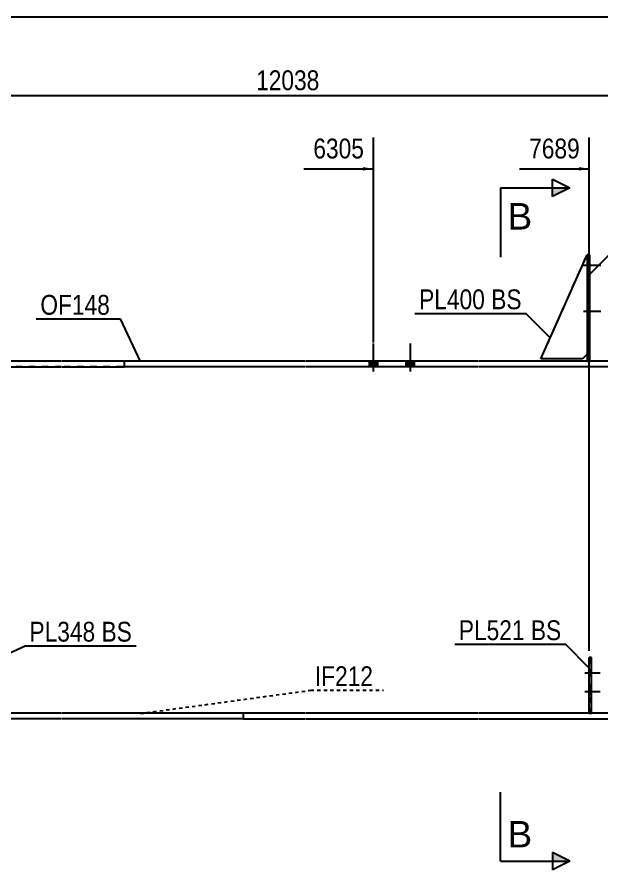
# Model space of a CAD drawing. Header units: millimetres. Extents: x -639 to -236, y -193 to 84.
# Drawn here: x -468.9 to -384.5, y -39.4 to 83.6 of the extents above; entities that cross this region are included whole.
import ezdxf

# ---------------------------------------------------------------- set-up
doc = ezdxf.new("R2010")
doc.units = ezdxf.units.MM
for name, pattern in [('DXK_LINE_DOT1', [1.8814, 0.9407, -0.9407]), ('DXK_LINE_DOT2', [3.9198, 1.9599, -1.9599]), ('DXK_LINE_DOT4', [0.9408, 0.4704, -0.4704])]:
    doc.linetypes.add(name, pattern=pattern)
doc.styles.add('Arial', font='ARIAL.TTF', dxfattribs={"height": 0.2})
doc.styles.add('Arial Narrow', font='ARIALN.TTF', dxfattribs={"height": 0.2})

# ---------------------------------------------------------------- blocks, each defined once
blk = doc.blocks.new('Unknown-627020051-1200')
at = {"color": 5, "linetype": 'Continuous'}
blk.add_line((-236.41, 83.63), (-636.41, 83.63), dxfattribs=at)
blk = doc.blocks.new('Part-627020051-1843 - 1581')
at = {"color": 2, "linetype": 'Continuous'}
for p, q in [((-386.33, 49.31), (-386.66, 49.31)), ((-386.66, 49.31), (-386.66, 33.98)), ((-386.33, 49.31), (-386.33, 33.98))]:
    blk.add_line(p, q, dxfattribs=at)
at = {"color": 7, "linetype": 'DXK_LINE_DOT1'}
blk.add_line((-386.66, 33.98), (-386.33, 33.98), dxfattribs=at)
blk = doc.blocks.new('Bolt-627020051-1589 - 1581')
at = {"linetype": 'Continuous'}
for points in [[(-386.33, 47.38), (-386.33, 48.31), (-386.66, 48.31), (-386.66, 47.38)], [(-386.33, 47.38), (-386.33, 48.31), (-386.66, 48.31), (-386.66, 47.38)], [(-386.33, 47.38), (-386.33, 48.31), (-386.66, 48.31), (-386.66, 47.38)], [(-386.33, 40.71), (-386.33, 41.65), (-386.66, 41.65), (-386.66, 40.71)], [(-386.33, 40.71), (-386.33, 41.65), (-386.66, 41.65), (-386.66, 40.71)], [(-386.33, 40.71), (-386.33, 41.65), (-386.66, 41.65), (-386.66, 40.71)]]:
    blk.add_hatch(color=3, dxfattribs=at).paths.add_polyline_path(points)
at = {"color": 3, "linetype": 'Continuous'}
for p, q in [((-386.66, 48.31), (-386.33, 48.31)), ((-386.66, 48.31), (-386.33, 48.31)), ((-386.66, 48.31), (-386.33, 48.31)), ((-387.19, 47.85), (-384.66, 47.85)), ((-387.19, 47.85), (-384.66, 47.85)), ((-387.19, 47.85), (-384.66, 47.85)), ((-386.66, 47.38), (-386.33, 47.38)), ((-386.66, 47.38), (-386.33, 47.38)), ((-386.66, 47.38), (-386.33, 47.38)), ((-387.19, 41.18), (-384.66, 41.18)), ((-387.19, 41.18), (-384.66, 41.18)), ((-387.19, 41.18), (-384.66, 41.18)), ((-386.66, 41.65), (-386.33, 41.65)), ((-386.66, 41.65), (-386.33, 41.65)), ((-386.66, 41.65), (-386.33, 41.65)), ((-386.66, 40.71), (-386.33, 40.71)), ((-386.66, 40.71), (-386.33, 40.71)), ((-386.66, 40.71), (-386.33, 40.71))]:
    blk.add_line(p, q, dxfattribs=at)
blk = doc.blocks.new('Part-627020051-1853 - 1581')
at = {"color": 2, "linetype": 'Continuous'}
for p, q in [((-386.34, -16.8), (-386.34, -8.8)), ((-386, -8.8), (-386.34, -8.8)), ((-386, -16.8), (-386, -8.8)), ((-386.34, -16.8), (-386, -16.8))]:
    blk.add_line(p, q, dxfattribs=at)
at = {"color": 7, "linetype": 'DXK_LINE_DOT1'}
blk.add_line((-386.34, -16.13), (-386, -16.13), dxfattribs=at)
blk = doc.blocks.new('Bolt-627020051-1590 - 1581')
at = {"linetype": 'Continuous'}
for points in [[(-386, -11.48), (-386, -10.54), (-386.34, -10.54), (-386.34, -11.48)], [(-386, -14.13), (-386, -13.2), (-386.34, -13.2), (-386.34, -14.13)]]:
    blk.add_hatch(color=3, dxfattribs=at).paths.add_polyline_path(points)
at = {"color": 3, "linetype": 'Continuous'}
for p, q in [((-386.97, -11.01), (-384.77, -11.01)), ((-386.34, -10.54), (-386, -10.54)), ((-386.34, -11.48), (-386, -11.48)), ((-386.34, -13.2), (-386, -13.2)), ((-386.97, -13.67), (-384.77, -13.67)), ((-386.34, -14.13), (-386, -14.13))]:
    blk.add_line(p, q, dxfattribs=at)
blk = doc.blocks.new('Bolt-627020051-1591 - 1581')
at = {"color": 3, "linetype": 'DXK_LINE_DOT2'}
for p, q in [((-386.97, -11.01), (-384.77, -11.01)), ((-386.34, -10.54), (-386, -10.54)), ((-386.34, -11.48), (-386, -11.48)), ((-386.34, -13.2), (-386, -13.2)), ((-386.97, -13.67), (-384.77, -13.67)), ((-386.34, -14.13), (-386, -14.13))]:
    blk.add_line(p, q, dxfattribs=at)
blk = doc.blocks.new('Part-627020051-1723 - 1581')
at = {"color": 2, "linetype": 'Continuous'}
for p, q in [((-427.34, -16.82), (-436.3, -16.82)), ((-436.3, -16.82), (-436.3, -17.62)), ((-402.39, -16.82), (-427.24, -16.82)), ((-376.51, -16.82), (-402.29, -16.82)), ((-350.88, -16.82), (-376.41, -16.82)), ((-436.3, -17.62), (-427.34, -17.62)), ((-427.24, -17.62), (-402.39, -17.62)), ((-402.29, -17.62), (-376.51, -17.62)), ((-376.41, -17.62), (-350.94, -17.62))]:
    blk.add_line(p, q, dxfattribs=at)
at = {"color": 7, "linetype": 'DXK_LINE_DOT1'}
for q in [(-350.88, -16.82), (-350.94, -17.62)]:
    blk.add_line((-350.88, -17.62), q, dxfattribs=at)
blk = doc.blocks.new('Part-627020051-1789 - 1581')
at = {"color": 2, "linetype": 'Continuous'}
for p, q in [((-580.37, -16.82), (-599.33, -16.82)), ((-555.42, -16.82), (-580.27, -16.82)), ((-530.47, -16.82), (-555.32, -16.82)), ((-512.45, -16.82), (-530.37, -16.82)), ((-487.49, -16.82), (-512.35, -16.82)), ((-462.54, -16.82), (-487.39, -16.82)), ((-436.3, -16.82), (-462.44, -16.82)), ((-436.3, -16.82), (-436.3, -17.62)), ((-580.37, -17.62), (-599.33, -17.62)), ((-555.42, -17.62), (-580.27, -17.62)), ((-530.47, -17.62), (-555.32, -17.62)), ((-512.45, -17.62), (-530.37, -17.62)), ((-487.49, -17.62), (-512.35, -17.62)), ((-462.54, -17.62), (-487.39, -17.62)), ((-436.3, -17.62), (-462.44, -17.62))]:
    blk.add_line(p, q, dxfattribs=at)
at = {"color": 7, "linetype": 'DXK_LINE_DOT1'}
blk.add_line((-599.33, -16.82), (-599.33, -17.62), dxfattribs=at)
blk = doc.blocks.new('Bolt-627020051-1608 - 1581')
at = {"linetype": 'Continuous'}
for points in [[(-416.88, 33.98), (-418.08, 33.98), (-418.08, 33.18), (-416.88, 33.18)], [(-416.88, 33.98), (-418.08, 33.98), (-418.08, 33.18), (-416.88, 33.18)], [(-411.55, 33.98), (-412.75, 33.98), (-412.75, 33.18), (-411.55, 33.18)], [(-411.55, 33.98), (-412.75, 33.98), (-412.75, 33.18), (-411.55, 33.18)]]:
    blk.add_hatch(color=3, dxfattribs=at).paths.add_polyline_path(points)
at = {"color": 3, "linetype": 'Continuous'}
for p, q in [((-417.48, 32.51), (-417.48, 36.51)), ((-417.48, 32.51), (-417.48, 36.51)), ((-412.15, 32.51), (-412.15, 36.51)), ((-412.15, 32.51), (-412.15, 36.51)), ((-418.08, 33.18), (-418.08, 33.98)), ((-418.08, 33.18), (-418.08, 33.98)), ((-416.88, 33.18), (-416.88, 33.98)), ((-416.88, 33.18), (-416.88, 33.98)), ((-412.75, 33.18), (-412.75, 33.98)), ((-412.75, 33.18), (-412.75, 33.98)), ((-411.55, 33.18), (-411.55, 33.98)), ((-411.55, 33.18), (-411.55, 33.98))]:
    blk.add_line(p, q, dxfattribs=at)
blk = doc.blocks.new('Part-627020051-1858 - 1581')
at = {"color": 7, "linetype": 'DXK_LINE_DOT1'}
for p, q in [((-386.34, -8.8), (-386.34, -16.8)), ((-386, -8.8), (-386.34, -8.8)), ((-386, -16.8), (-386, -8.8)), ((-386.34, -16.8), (-386, -16.8))]:
    blk.add_line(p, q, dxfattribs=at)
blk = doc.blocks.new('Part-627020051-1848 - 1581')
at = {"color": 2, "linetype": 'Continuous'}
for p, q in [((-393.33, 34.31), (-386.66, 49.31)), ((-386.66, 34.98), (-387.33, 34.31)), ((-387.33, 34.31), (-393.33, 34.31))]:
    blk.add_line(p, q, dxfattribs=at)
at = {"color": 7, "linetype": 'DXK_LINE_DOT1'}
blk.add_line((-386.66, 49.31), (-386.66, 34.98), dxfattribs=at)
blk = doc.blocks.new('Part-627020051-1887 - 1581')
at = {"color": 7, "linetype": 'DXK_LINE_DOT1'}
for p, q in [((-393.33, 34.31), (-386.66, 49.31)), ((-386.66, 34.98), (-387.33, 34.31)), ((-387.33, 34.31), (-393.33, 34.31))]:
    blk.add_line(p, q, dxfattribs=at)
blk = doc.blocks.new('Part-627020051-2005 - 1581')
at = {"color": 2, "linetype": 'Continuous'}
blk.add_line((-521.41, 33.18), (-521.41, -16.82), dxfattribs=at)
at = {"color": 7, "linetype": 'DXK_LINE_DOT1'}
for p, q in [((-512.45, 33.18), (-521.41, 33.18)), ((-487.49, 33.18), (-512.35, 33.18)), ((-462.54, 33.18), (-487.39, 33.18)), ((-427.34, 33.18), (-462.44, 33.18)), ((-402.39, 33.18), (-427.24, 33.18)), ((-376.51, 33.18), (-402.29, 33.18)), ((-350.88, 33.18), (-376.41, 33.18)), ((-512.45, -16.82), (-521.41, -16.82)), ((-487.49, -16.82), (-512.35, -16.82)), ((-462.54, -16.82), (-487.39, -16.82)), ((-427.34, -16.82), (-462.44, -16.82)), ((-402.39, -16.82), (-427.24, -16.82)), ((-376.51, -16.82), (-402.29, -16.82)), ((-350.88, -16.82), (-376.41, -16.82))]:
    blk.add_line(p, q, dxfattribs=at)
blk = doc.blocks.new('Part-627020051-2049 - 1581')
at = {"color": 2, "linetype": 'Continuous'}
for p, q in [((-580.37, 33.98), (-599.33, 33.98)), ((-555.42, 33.98), (-580.27, 33.98)), ((-530.47, 33.98), (-555.32, 33.98)), ((-512.45, 33.98), (-530.37, 33.98)), ((-487.49, 33.98), (-512.35, 33.98)), ((-462.54, 33.98), (-487.39, 33.98)), ((-453.48, 33.98), (-462.44, 33.98)), ((-453.48, 33.98), (-453.48, 33.18)), ((-599.33, 33.18), (-580.37, 33.18)), ((-580.27, 33.18), (-555.42, 33.18)), ((-555.32, 33.18), (-530.47, 33.18)), ((-530.37, 33.18), (-512.45, 33.18)), ((-512.35, 33.18), (-487.49, 33.18)), ((-487.39, 33.18), (-462.54, 33.18)), ((-462.44, 33.18), (-453.48, 33.18))]:
    blk.add_line(p, q, dxfattribs=at)
at = {"color": 7, "linetype": 'DXK_LINE_DOT1'}
blk.add_line((-599.33, 33.98), (-599.33, 33.18), dxfattribs=at)
blk = doc.blocks.new('Part-627020051-2054 - 1581')
at = {"color": 2, "linetype": 'Continuous'}
for p, q in [((-427.34, 33.98), (-453.48, 33.98)), ((-453.48, 33.98), (-453.48, 33.18)), ((-402.39, 33.98), (-427.24, 33.98)), ((-376.51, 33.98), (-402.29, 33.98)), ((-367.45, 33.98), (-376.41, 33.98)), ((-427.34, 33.18), (-453.48, 33.18)), ((-402.39, 33.18), (-427.24, 33.18)), ((-376.51, 33.18), (-402.29, 33.18)), ((-367.45, 33.18), (-376.41, 33.18))]:
    blk.add_line(p, q, dxfattribs=at)
at = {"color": 7, "linetype": 'DXK_LINE_DOT1'}
blk.add_line((-367.45, 33.98), (-367.45, 33.18), dxfattribs=at)
blk = doc.blocks.new('StraightDimension-627020051-6746 - 1581')
at = {"linetype": 'Continuous'}
blk.add_hatch(color=7, dxfattribs=at).paths.add_polyline_path([(-418.98, 61.98), (-417.48, 61.73), (-418.98, 61.48)])
at = {"color": 7, "linetype": 'Continuous'}
for p, q in [((-417.48, 36.66), (-417.48, 66.23)), ((-427.54, 61.73), (-417.48, 61.73))]:
    blk.add_line(p, q, dxfattribs=at)
at = {"color": 0}
blk.add_wipeout([(-418.26, 62.63), (-418.26, 66.83), (-426.77, 66.83), (-426.77, 62.63)], dxfattribs=at)
at = {"color": 3, "style": 'Arial Narrow'}
blk.add_text('6305', height=2.863, dxfattribs=at).set_placement((-426.17, 63.23))
blk = doc.blocks.new('StraightDimension-627020051-2536 - 1581')
at = {"color": 7, "linetype": 'Continuous'}
blk.add_line((-600.67, 72.33), (-259.05, 72.33), dxfattribs=at)
at = {"color": 0}
blk.add_wipeout([(-424.69, 72.48), (-424.69, 76.68), (-435.03, 76.68), (-435.03, 72.48)], dxfattribs=at)
at = {"color": 3, "style": 'Arial Narrow'}
blk.add_text('12038', height=2.863, dxfattribs=at).set_placement((-434.43, 73.08))
blk = doc.blocks.new('StraightDimension-627020051-6745 - 1581')
at = {"linetype": 'Continuous'}
blk.add_hatch(color=7, dxfattribs=at).paths.add_polyline_path([(-387.84, 61.98), (-386.34, 61.73), (-387.84, 61.48)])
at = {"color": 7, "linetype": 'Continuous'}
for p, q in [((-386.34, -7.8), (-386.34, 66.23)), ((-396.4, 61.73), (-386.34, 61.73))]:
    blk.add_line(p, q, dxfattribs=at)
at = {"color": 0}
blk.add_wipeout([(-387.11, 62.63), (-387.11, 66.83), (-395.62, 66.83), (-395.62, 62.63)], dxfattribs=at)
at = {"color": 3, "style": 'Arial Narrow'}
blk.add_text('7689', height=2.863, dxfattribs=at).set_placement((-395.02, 63.23))
blk = doc.blocks.new('Mark-627020051-1719 - 1581')
at = {"color": 0}
blk.add_wipeout([(-417.54, -12.91), (-417.54, -9.91), (-425.95, -9.91), (-425.95, -12.91)], dxfattribs=at)
blk.add_wipeout([(-417.54, -12.91), (-417.54, -9.91), (-425.95, -9.91), (-425.95, -12.91)], dxfattribs=at)
at = {"color": 7, "linetype": 'DXK_LINE_DOT4'}
for p, q in [((-451.13, -16.86), (-426.55, -13.51)), ((-426.55, -13.51), (-416.04, -13.51))]:
    blk.add_line(p, q, dxfattribs=at)
at = {"color": 3, "style": 'Arial Narrow'}
blk.add_text('IF212', height=2.863, dxfattribs=at).set_placement((-425.95, -12.91))
blk = doc.blocks.new('Mark-627020051-1839 - 1581')
at = {"color": 0}
blk.add_wipeout([(-372.94, 50.36), (-372.94, 53.36), (-382.44, 53.36), (-382.44, 50.36)], dxfattribs=at)
blk.add_wipeout([(-372.94, 50.36), (-372.94, 53.36), (-382.44, 53.36), (-382.44, 50.36)], dxfattribs=at)
at = {"color": 7, "linetype": 'Continuous'}
for p, q in [((-386.57, 46.23), (-383.04, 49.76)), ((-383.04, 49.76), (-371.44, 49.76))]:
    blk.add_line(p, q, dxfattribs=at)
at = {"color": 3, "style": 'Arial Narrow'}
blk.add_text('PL350', height=2.863, dxfattribs=at).set_placement((-382.44, 50.36))
blk = doc.blocks.new('Mark-627020051-2050 - 1581')
at = {"color": 7, "linetype": 'Continuous'}
blk.add_line((-451.13, 33.94), (-454.02, 40.08), dxfattribs=at)
at = {"color": 0}
blk.add_wipeout([(-455.52, 40.68), (-455.52, 43.68), (-465.57, 43.68), (-465.57, 40.68)], dxfattribs=at)
blk.add_wipeout([(-455.52, 40.68), (-455.52, 43.68), (-465.57, 43.68), (-465.57, 40.68)], dxfattribs=at)
at = {"color": 7, "linetype": 'Continuous'}
blk.add_line((-466.17, 40.08), (-454.02, 40.08), dxfattribs=at)
at = {"color": 3, "style": 'Arial Narrow'}
blk.add_text('OF148', height=2.863, dxfattribs=at).set_placement((-465.57, 40.68))
blk = doc.blocks.new('SectionMark-627020051-2662 - 1581')
at = {"linetype": 'Continuous'}
for points in [[(-391.64, 57.72), (-391.64, 58.97), (-389.14, 58.97)], [(-391.64, -38.19), (-391.64, -36.94), (-389.14, -38.19)]]:
    blk.add_hatch(color=30, dxfattribs=at).paths.add_polyline_path(points)
at = {"color": 30, "linetype": 'Continuous'}
for p, q in [((-391.64, 57.72), (-391.64, 60.22)), ((-391.64, 60.22), (-389.14, 58.97)), ((-399.14, 58.97), (-399.14, 48.97)), ((-399.14, 58.97), (-389.14, 58.97)), ((-389.14, 58.97), (-391.64, 57.72)), ((-399.14, -38.19), (-399.14, -28.19)), ((-389.14, -38.19), (-391.64, -36.94)), ((-391.64, -36.94), (-391.64, -39.44)), ((-399.14, -38.19), (-389.14, -38.19)), ((-389.14, -38.19), (-391.64, -39.44))]:
    blk.add_line(p, q, dxfattribs=at)
at = {"color": 0, "linetype": 'Continuous'}
for points in [[(-394.59, 52.97), (-394.59, 56.97), (-398.14, 56.97), (-398.14, 52.97)], [(-394.59, -36.19), (-394.59, -32.19), (-398.14, -32.19), (-398.14, -36.19)]]:
    blk.add_wipeout(points, dxfattribs=at)
at = {"color": 96, "linetype": 'Continuous', "style": 'Arial'}
for p in [(-398.14, 52.97), (-398.14, -36.19)]:
    blk.add_text('B', height=3.82, dxfattribs=at).set_placement(p)
blk = doc.blocks.new('MarkSet-627020051-2683 - 1581')
at = {"color": 0}
for points in [[(-395.67, -6.28), (-395.67, -3.28), (-405.17, -3.28), (-405.17, -6.28)], [(-390.39, -6.28), (-390.39, -3.28), (-394.77, -3.28), (-394.77, -6.28)]]:
    blk.add_wipeout(points, dxfattribs=at)
for points in [[(-395.67, -6.28), (-395.67, -3.28), (-405.17, -3.28), (-405.17, -6.28)], [(-390.39, -6.28), (-390.39, -3.28), (-394.77, -3.28), (-394.77, -6.28)]]:
    blk.add_wipeout(points, dxfattribs=at)
at = {"color": 7, "linetype": 'Continuous'}
for p in [(-405.77, -6.88), (-386.25, -10.42)]:
    blk.add_line(p, (-389.79, -6.88), dxfattribs=at)
at = {"color": 3, "style": 'Arial Narrow'}
for s, p in [('PL521', (-405.17, -6.28)), ('BS', (-394.77, -6.28))]:
    blk.add_text(s, height=2.863, dxfattribs=at).set_placement(p)
blk = doc.blocks.new('MarkSet-627020051-2718 - 1581')
at = {"color": 0}
for points in [[(-401.39, 41.47), (-401.39, 44.47), (-410.9, 44.47), (-410.9, 41.47)], [(-396.11, 41.47), (-396.11, 44.47), (-400.49, 44.47), (-400.49, 41.47)]]:
    blk.add_wipeout(points, dxfattribs=at)
for points in [[(-401.39, 41.47), (-401.39, 44.47), (-410.9, 44.47), (-410.9, 41.47)], [(-396.11, 41.47), (-396.11, 44.47), (-400.49, 44.47), (-400.49, 41.47)]]:
    blk.add_wipeout(points, dxfattribs=at)
at = {"color": 7, "linetype": 'Continuous'}
for p in [(-411.5, 40.87), (-391.97, 37.33)]:
    blk.add_line(p, (-395.51, 40.87), dxfattribs=at)
at = {"color": 3, "style": 'Arial Narrow'}
for s, p in [('PL400', (-410.9, 41.47)), ('BS', (-400.49, 41.47))]:
    blk.add_text(s, height=2.863, dxfattribs=at).set_placement(p)
blk = doc.blocks.new('MarkSet-627020051-2763 - 1581')
at = {"color": 0}
for points in [[(-457.64, -6.49), (-457.64, -3.49), (-467.14, -3.49), (-467.14, -6.49)], [(-452.36, -6.49), (-452.36, -3.49), (-456.74, -3.49), (-456.74, -6.49)]]:
    blk.add_wipeout(points, dxfattribs=at)
for points in [[(-457.64, -6.49), (-457.64, -3.49), (-467.14, -3.49), (-467.14, -6.49)], [(-452.36, -6.49), (-452.36, -3.49), (-456.74, -3.49), (-456.74, -6.49)]]:
    blk.add_wipeout(points, dxfattribs=at)
at = {"color": 7, "linetype": 'Continuous'}
for p, q in [((-475.15, -10.44), (-467.74, -7.09)), ((-467.74, -7.09), (-451.76, -7.09))]:
    blk.add_line(p, q, dxfattribs=at)
at = {"color": 3, "style": 'Arial Narrow'}
for s, p in [('PL348', (-467.14, -6.49)), ('BS', (-456.74, -6.49))]:
    blk.add_text(s, height=2.863, dxfattribs=at).set_placement(p)

msp = doc.modelspace()

# ---------------------------------------------------------------- block references
for name in ['Unknown-627020051-1200', 'Part-627020051-1848 - 1581', 'Part-627020051-1887 - 1581', 'Part-627020051-1843 - 1581', 'Bolt-627020051-1589 - 1581', 'Bolt-627020051-1608 - 1581', 'Part-627020051-2049 - 1581', 'Part-627020051-2054 - 1581', 'Part-627020051-2005 - 1581', 'Part-627020051-1853 - 1581', 'Part-627020051-1858 - 1581', 'Bolt-627020051-1590 - 1581', 'Bolt-627020051-1591 - 1581', 'Part-627020051-1789 - 1581', 'Part-627020051-1723 - 1581']:
    msp.add_blockref(name, (0, 0))

# ---------------------------------------------------------------- next in the draw order: block references
msp.add_blockref('StraightDimension-627020051-6746 - 1581', (0, 0))

# ---------------------------------------------------------------- next in the draw order: block references
msp.add_blockref('StraightDimension-627020051-2536 - 1581', (0, 0))

# ---------------------------------------------------------------- next in the draw order: block references
for name in ['StraightDimension-627020051-6745 - 1581', 'Mark-627020051-2050 - 1581', 'MarkSet-627020051-2763 - 1581', 'Mark-627020051-1719 - 1581']:
    msp.add_blockref(name, (0, 0))

# ---------------------------------------------------------------- next in the draw order: block references
for name in ['SectionMark-627020051-2662 - 1581', 'Mark-627020051-1839 - 1581']:
    msp.add_blockref(name, (0, 0))

# ---------------------------------------------------------------- next in the draw order: block references
for name in ['MarkSet-627020051-2718 - 1581', 'MarkSet-627020051-2683 - 1581']:
    msp.add_blockref(name, (0, 0))

doc.saveas('drawing.dxf')
